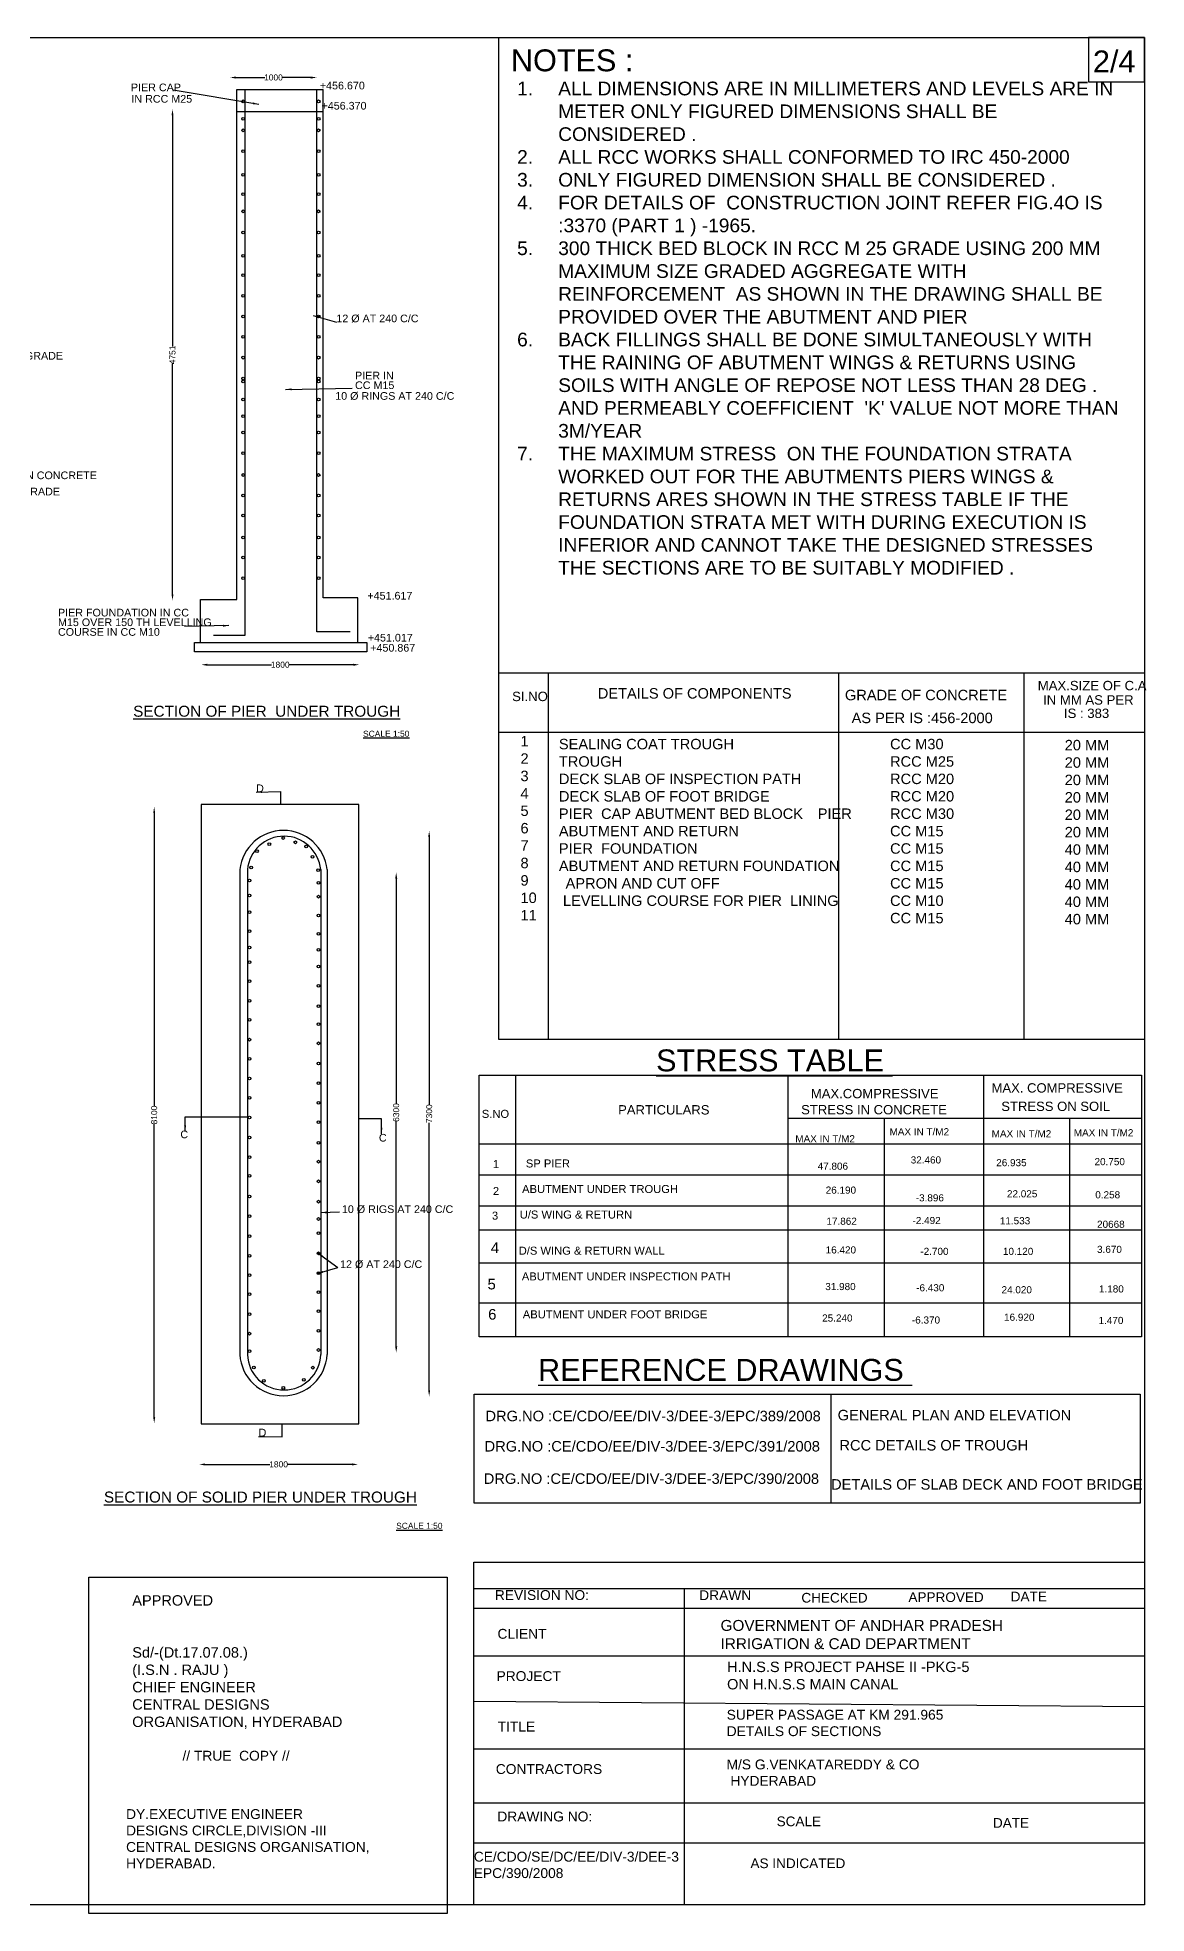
# Model space of a CAD drawing. Header units: millimetres. Extents: x 2521397 to 2545229, y 44350143 to 44367273.
# Drawn here: x 2535111 to 2545229, y 44350143 to 44367273 of the extents above; entities that cross this region are included whole.
import ezdxf

# ---------------------------------------------------------------- set-up
doc = ezdxf.new("R2010")
doc.units = ezdxf.units.MM
doc.header["$MEASUREMENT"] = 0
for name, color, linetype in [('DIMENSION', 7, 'Continuous'), ('DIMENSIONS', 7, 'Continuous'), ('TEXT', 7, 'Continuous')]:
    doc.layers.add(name, color=color, linetype=linetype)
doc.styles.get("Standard").update_dxf_attribs({"font": 'arial.ttf', "height": 55})
doc.dimstyles.get("Standard").update_dxf_attribs({"dimtxt": 55, "dimasz": 55, "dimexe": 0.18, "dimexo": 0.0625, "dimgap": 0.09, "dimtad": 0, "dimdec": 0, "dimzin": 0, "dimdsep": 46, "dimtxsty": 'Standard', "dimcen": 0.09, "dimse1": 1, "dimse2": 1, "dimadec": 0, "dimazin": 0, "dimtfac": 1, "dimtdec": 0, "dimtofl": 0, "dimtmove": 0, "dimatfit": 3, "dimfxl": 1, "dimtolj": 1, "dimtzin": 0, "dimarcsym": 0})

# ---------------------------------------------------------------- blocks, each defined once
blk = doc.blocks.new('*D77')
at = {"layer": 'Defpoints', "color": 0, "transparency": 16777216}
for p in [(2536604, 44361519), (2538046, 44361546), (2538046, 44361542)]:
    blk.add_point(p, dxfattribs=at)
at = {"layer": 'TEXT', "color": 0, "lineweight": -2, "transparency": 16777216}
for p, q in [((2536659, 44361546), (2537246, 44361546)), ((2537992, 44361546), (2537405, 44361546))]:
    blk.add_line(p, q, dxfattribs=at)
at = {"layer": 'TEXT', "color": 0, "transparency": 16777216}
for points in [[(2536659, 44361555), (2536659, 44361536), (2536604, 44361546)], [(2537992, 44361555), (2537992, 44361536), (2538046, 44361546)]]:
    blk.add_solid(points, dxfattribs=at)
at = {"layer": 'TEXT', "color": 0, "transparency": 16777216, "insert": (2537325, 44361546), "char_height": 55, "attachment_point": 5}
blk.add_mtext('\\A1;1800', dxfattribs=at)
blk = doc.blocks.new('*D78')
at = {"layer": 'Defpoints', "color": 0, "transparency": 16777216}
for p in [(2536342, 44366616), (2536346, 44366616), (2536398, 44362134)]:
    blk.add_point(p, dxfattribs=at)
at = {"layer": 'TEXT', "color": 0, "lineweight": -2, "transparency": 16777216}
for p, q in [((2536342, 44366562), (2536342, 44364453)), ((2536342, 44362189), (2536342, 44364297))]:
    blk.add_line(p, q, dxfattribs=at)
at = {"layer": 'TEXT', "color": 0, "transparency": 16777216}
for points in [[(2536333, 44366562), (2536351, 44366562), (2536342, 44366616)], [(2536333, 44362189), (2536351, 44362189), (2536342, 44362134)]]:
    blk.add_solid(points, dxfattribs=at)
at = {"layer": 'TEXT', "color": 0, "transparency": 16777216, "insert": (2536342, 44364375), "char_height": 55, "attachment_point": 5, "rotation": 90}
blk.add_mtext('\\A1;4751', dxfattribs=at)
blk = doc.blocks.new('*D79')
at = {"layer": 'Defpoints', "color": 0, "transparency": 16777216}
for p in [(2536868, 44366903), (2537659, 44366908), (2537659, 44366908)]:
    blk.add_point(p, dxfattribs=at)
at = {"layer": 'TEXT', "color": 0, "lineweight": -2, "transparency": 16777216}
for p, q in [((2536922, 44366908), (2537184, 44366908)), ((2537604, 44366908), (2537343, 44366908))]:
    blk.add_line(p, q, dxfattribs=at)
at = {"layer": 'TEXT', "color": 0, "transparency": 16777216}
for points in [[(2536922, 44366917), (2536922, 44366898), (2536868, 44366908)], [(2537604, 44366917), (2537604, 44366898), (2537659, 44366908)]]:
    blk.add_solid(points, dxfattribs=at)
at = {"layer": 'TEXT', "color": 0, "transparency": 16777216, "insert": (2537263, 44366908), "char_height": 55, "attachment_point": 5}
blk.add_mtext('\\A1;1000', dxfattribs=at)
blk = doc.blocks.new('*D80')
at = {"layer": 'Defpoints', "color": 0, "transparency": 16777216}
for p in [(2536172, 44360248), (2536175, 44354620), (2536185, 44354620)]:
    blk.add_point(p, dxfattribs=at)
at = {"layer": 'TEXT', "color": 0, "lineweight": -2, "transparency": 16777216}
for p, q in [((2536175, 44360192), (2536175, 44357516)), ((2536175, 44354676), (2536175, 44357352))]:
    blk.add_line(p, q, dxfattribs=at)
at = {"layer": 'TEXT', "color": 0, "transparency": 16777216}
for points in [[(2536166, 44360192), (2536184, 44360192), (2536175, 44360248)], [(2536166, 44354676), (2536184, 44354676), (2536175, 44354620)]]:
    blk.add_solid(points, dxfattribs=at)
at = {"layer": 'TEXT', "color": 0, "transparency": 16777216, "insert": (2536175, 44357434), "char_height": 55, "attachment_point": 5, "rotation": 90}
blk.add_mtext('\\A1;8100', dxfattribs=at)
blk = doc.blocks.new('*D81')
at = {"layer": 'Defpoints', "color": 0, "transparency": 16777216}
for p in [(2536585, 44354264), (2538034, 44354244), (2538034, 44354244)]:
    blk.add_point(p, dxfattribs=at)
at = {"layer": 'TEXT', "color": 0, "lineweight": -2, "transparency": 16777216}
for p, q in [((2536640, 44354244), (2537230, 44354244)), ((2537980, 44354244), (2537389, 44354244))]:
    blk.add_line(p, q, dxfattribs=at)
at = {"layer": 'TEXT', "color": 0, "transparency": 16777216}
for points in [[(2536640, 44354253), (2536640, 44354234), (2536585, 44354244)], [(2537980, 44354253), (2537980, 44354234), (2538034, 44354244)]]:
    blk.add_solid(points, dxfattribs=at)
at = {"layer": 'TEXT', "color": 0, "transparency": 16777216, "insert": (2537310, 44354244), "char_height": 55, "attachment_point": 5}
blk.add_mtext('\\A1;1800', dxfattribs=at)
blk = doc.blocks.new('*D82')
at = {"layer": 'Defpoints', "color": 0, "transparency": 16777216}
for p in [(2538383, 44359648), (2538383, 44359648), (2538383, 44355266)]:
    blk.add_point(p, dxfattribs=at)
at = {"layer": 'TEXT', "color": 0, "lineweight": -2, "transparency": 16777216}
for p, q in [((2538383, 44359593), (2538383, 44357539)), ((2538383, 44355321), (2538383, 44357375))]:
    blk.add_line(p, q, dxfattribs=at)
at = {"layer": 'TEXT', "color": 0, "transparency": 16777216}
for points in [[(2538374, 44359593), (2538393, 44359593), (2538383, 44359648)], [(2538374, 44355321), (2538393, 44355321), (2538383, 44355266)]]:
    blk.add_solid(points, dxfattribs=at)
at = {"layer": 'TEXT', "color": 0, "transparency": 16777216, "insert": (2538383, 44357457), "char_height": 55, "attachment_point": 5, "rotation": 90}
blk.add_mtext('\\A1;6300', dxfattribs=at)
blk = doc.blocks.new('*D83')
at = {"layer": 'Defpoints', "color": 0, "transparency": 16777216}
for p in [(2538665, 44360028), (2538655, 44354864), (2538684, 44354864)]:
    blk.add_point(p, dxfattribs=at)
at = {"layer": 'TEXT', "color": 0, "lineweight": -2, "transparency": 16777216}
for p, q in [((2538684, 44359973), (2538684, 44357528)), ((2538684, 44354919), (2538684, 44357364))]:
    blk.add_line(p, q, dxfattribs=at)
at = {"layer": 'TEXT', "color": 0, "transparency": 16777216}
for points in [[(2538675, 44359973), (2538693, 44359973), (2538684, 44360028)], [(2538675, 44354919), (2538693, 44354919), (2538684, 44354864)]]:
    blk.add_solid(points, dxfattribs=at)
at = {"layer": 'TEXT', "color": 0, "transparency": 16777216, "insert": (2538684, 44357446), "char_height": 55, "attachment_point": 5, "rotation": 90}
blk.add_mtext('\\A1;7300', dxfattribs=at)

msp = doc.modelspace()

# ---------------------------------------------------------------- linework, layer by layer
at = {"layer": 'DIMENSION'}
msp.add_lwpolyline([(2539319.7, 44361471), (2539319.7, 44367273)], dxfattribs=at)
at = {"layer": 'DIMENSION', "color": 0}
for points in [[(2545209.7, 44367273), (2544699, 44367273), (2544699, 44366867), (2545209.7, 44366867)], [(2539095, 44354886.5), (2545171.5, 44354886.5), (2545171.5, 44353891.5), (2539095, 44353891.5)]]:
    msp.add_lwpolyline(points, close=True, dxfattribs=at)
at = {"layer": 'DIMENSION'}
msp.add_lwpolyline([(2539319.7, 44361471), (2545209.7, 44361471), (2545209.7, 44358124.5), (2539319.7, 44358124.5)], close=True, dxfattribs=at)
at = {"layer": 'DIMENSION', "color": 0}
for points in [[(2542350, 44354886.5), (2542350, 44353891.5)], [(2539091, 44350789.5), (2545209.7, 44350789.5)]]:
    msp.add_lwpolyline(points, dxfattribs=at)
at = {"layer": 'DIMENSIONS', "color": 0}
for points in [[(2539769.3, 44361463.1), (2539769.3, 44358124.5)], [(2542419.8, 44361471), (2542419.8, 44358124.5)], [(2544111.7, 44358124.5), (2544111.7, 44361471)], [(2539319.7, 44360931.5), (2545212.6, 44360931.5)], [(2539471.1, 44357798.5), (2539471.1, 44355409.8)], [(2541956.6, 44357798.5), (2541956.6, 44355409.8)], [(2543742.5, 44357798.5), (2543742.5, 44355505.4), (2543742.5, 44355409.8)], [(2541956.6, 44357404.3), (2545183.8, 44357404.3)], [(2542836.9, 44357404.3), (2542836.9, 44355409.8)], [(2544526.8, 44357404.3), (2544526.8, 44355409.8)], [(2539141, 44357171.4), (2545183.8, 44357171.4)], [(2539141, 44356889.3), (2545183.8, 44356889.3)], [(2539141, 44356604.2), (2545183.8, 44356604.2)], [(2539141, 44356385.5), (2545183.8, 44356385.5)], [(2539141, 44356085.5), (2545183.8, 44356085.5)], [(2545183.8, 44355717.2), (2539141, 44355717.2)]]:
    msp.add_lwpolyline(points, dxfattribs=at)
msp.add_lwpolyline([(2539141, 44357798.5), (2545183.8, 44357798.5), (2545183.8, 44355409.8), (2539141, 44355409.8)], close=True, dxfattribs=at)
at = {"layer": 'TEXT', "color": 0}
for points in [[(2545209.7, 44350223.4), (2521397, 44350223.4), (2521397, 44367273), (2545209.7, 44367273)], [(2536542.5, 44361747.5), (2538116, 44361747.5), (2538116, 44361665), (2536542.5, 44361665)], [(2536604, 44354614), (2538041, 44354614), (2538041, 44360271), (2536604, 44360271)], [(2539091, 44353351.5), (2545209.7, 44353351.5), (2545209.7, 44350223.4), (2539091, 44350223.4)], [(2535578, 44353213), (2538848.8, 44353213), (2538848.8, 44350143.4), (2535578, 44350143.4)]]:
    msp.add_lwpolyline(points, close=True, dxfattribs=at)
for points in [[(2536597, 44361747.5), (2536597, 44362141.5), (2536929, 44362141.5), (2536929, 44366799)], [(2536715, 44361816.5), (2537005, 44361816.5), (2537005, 44366799)], [(2536929, 44366799), (2537716, 44366799)], [(2537963, 44361846), (2537660, 44361846), (2537660, 44366799)], [(2538032, 44361747.5), (2538032, 44362157), (2537716, 44362157), (2537716, 44366799)], [(2536929, 44366596), (2537716, 44366596)], [(2536956, 44359675.5), (2536956, 44355247)], [(2537026, 44359675.5), (2537026, 44355247)], [(2537694, 44359675.5), (2537694, 44355247)], [(2537753.5, 44359675.5), (2537753.5, 44355247)], [(2539091, 44353110.5), (2545209.7, 44353110.5)], [(2541011, 44353106.2), (2541011, 44350223.4)], [(2539091, 44352929.8), (2545209.7, 44352929.8)], [(2539091, 44352495.1), (2545209.7, 44352495.1)], [(2539091, 44352081.9), (2545209.7, 44352033.6)], [(2545209.7, 44351643.7), (2539091, 44351643.7)], [(2539091, 44351152.9), (2545209.7, 44351152.9)]]:
    msp.add_lwpolyline(points, dxfattribs=at)
for centre in [(2536988, 44366690), (2537675.5, 44366690), (2536988, 44366531), (2537675.5, 44366531), (2536988, 44366425.5), (2537675.5, 44366425.5), (2536988, 44366236), (2537675.5, 44366236), (2536988, 44366018.5), (2537675.5, 44366018.5), (2536988, 44365843), (2537675.5, 44365843), (2536988, 44365686), (2537675.5, 44365686), (2536988, 44365492.5), (2537675.5, 44365492.5), (2536988, 44365280), (2537675.5, 44365280), (2536988, 44365103.5), (2537675.5, 44365103.5), (2536988, 44364914), (2537675.5, 44364914), (2536988, 44364725), (2537675.5, 44364725), (2536988, 44364540), (2537675.5, 44364540), (2536988, 44364350), (2537675.5, 44364350), (2536988, 44364160), (2536988, 44364132), (2537675.5, 44364160), (2537675.5, 44364132), (2536988, 44363967.5), (2537675.5, 44363967.5), (2536988, 44363816), (2537675.5, 44363816), (2536988, 44363667), (2537675.5, 44363667), (2536988, 44363477.5), (2537675.5, 44363477.5), (2536988, 44363278.5), (2537675.5, 44363278.5), (2536988, 44363091), (2537675.5, 44363091), (2536988, 44362908), (2537675.5, 44362908), (2536988, 44362707.5), (2537675.5, 44362707.5), (2536988, 44362524.5), (2537675.5, 44362524.5), (2536988, 44362337), (2537675.5, 44362337), (2537352.5, 44359963.5), (2537463, 44359924), (2537113, 44359843.5), (2537225.5, 44359907), (2537562.5, 44359886), (2537619.5, 44359791.5), (2537059, 44359695), (2537670.5, 44359669.5), (2537044.5, 44359576.5), (2537044.5, 44359439), (2537673.5, 44359555.5), (2537673.5, 44359428), (2537044.5, 44359287), (2537673.5, 44359256.5), (2537044.5, 44359112.5), (2537673.5, 44359089), (2537044.5, 44358965), (2537673.5, 44358942), (2537044.5, 44358830.5), (2537673.5, 44358790), (2537044.5, 44358655.5), (2537673.5, 44358613.5), (2537044.5, 44358476.5), (2537673.5, 44358428), (2537044.5, 44358303), (2537673.5, 44358264), (2537044.5, 44358122.5), (2537673.5, 44358089), (2537044.5, 44357948), (2537673.5, 44357903.5), (2537044.5, 44357768.5), (2537673.5, 44357725), (2537044.5, 44357591.5), (2537673.5, 44357545), (2537044.5, 44357412.5), (2537673.5, 44357369.5), (2537044.5, 44357230), (2537673.5, 44357181), (2537044.5, 44357049.5), (2537044.5, 44356878), (2537673.5, 44357008.5), (2537044.5, 44356690), (2537673.5, 44356828.5), (2537044.5, 44356511.5), (2537673.5, 44356643), (2537044.5, 44356327), (2537673.5, 44356485), (2537673.5, 44356356), (2537673.5, 44356171.5), (2537044.5, 44356148.5), (2537673.5, 44355990.5), (2537044.5, 44355972), (2537673.5, 44355816), (2537044.5, 44355798), (2537673.5, 44355642), (2537044.5, 44355616.5), (2537044.5, 44355437.5), (2537673.5, 44355464), (2537044.5, 44355278), (2537084.5, 44355128), (2537623.5, 44355127), (2537673.5, 44355288.5), (2537176, 44355007.5), (2537539.5, 44355017), (2537353.5, 44354942.5)]:
    msp.add_circle(centre, 12.5, dxfattribs=at)
for centre, radius, start, end in [((2537354.8, 44359631.6), 401.2, 6.27638, 173.72362), ((2537360, 44359644.7), 335.4, 5.27133, 174.72867), ((2537354.8, 44355270.1), 399.4, 183.31769, 356.68231), ((2537360, 44355257.6), 334.2, 181.81022, 358.18978)]:
    msp.add_arc(centre, radius, start, end, dxfattribs=at)

# ---------------------------------------------------------------- texts
at = {"layer": 'DIMENSION', "insert": (2535918.5, 44351096), "char_height": 90, "width": 5164.56, "attachment_point": 1}
msp.add_mtext('DY.EXECUTIVE ENGINEER  \\PDESIGNS CIRCLE,DIVISION -III \\PCENTRAL DESIGNS ORGANISATION, \\PHYDERABAD.', dxfattribs=at)
at = {"layer": 'DIMENSIONS', "color": 0}
for s, height, p in [('2/4', 200, (2544740.4, 44366954.6)), ('SI.NO', 85.8, (2539440.9, 44361213.6)), ('MAX IN T/M2', 64.857, (2542025.2, 44357185.3)), ('MAX IN T/M2', 64.857, (2542884.8, 44357249.1)), ('MAX IN T/M2', 64.857, (2543816.7, 44357230.7)), ('MAX IN T/M2', 64.857, (2544566, 44357239.9)), ('32.460', 64.86, (2543077.9, 44356991.7)), ('26.935', 64.86, (2543858.3, 44356966.9)), ('20.750', 64.86, (2544755.2, 44356976)), ('47.806', 64.86, (2542228.8, 44356934.8)), ('26.190', 64.86, (2542302.2, 44356716.2)), ('-3.896', 64.86, (2543124, 44356645.7)), ('22.025', 64.86, (2543956.2, 44356682.7)), ('0.258', 64.86, (2544762.1, 44356673.6)), ('17.862', 64.86, (2542309, 44356432)), ('-2.492', 64.86, (2543094.4, 44356438.8)), ('11.533', 64.86, (2543891.2, 44356436.5)), ('20668', 64.86, (2544778.2, 44356404.1)), ('16.420', 64.86, (2542301.9, 44356169.9)), ('-2.700', 64.86, (2543166, 44356156.9)), ('10.120', 64.86, (2543919.3, 44356156.9)), ('3.670', 64.86, (2544778.2, 44356175.1)), ('31.980', 64.86, (2542298.3, 44355835.5)), ('-6.430', 64.86, (2543128, 44355824.5)), ('24.020', 64.86, (2543906.8, 44355806.4)), ('1.180', 64.86, (2544795.6, 44355813.7)), ('25.240', 64.86, (2542270, 44355548.3)), ('-6.370', 64.86, (2543088.8, 44355530.1)), ('16.920', 64.86, (2543929.5, 44355555.6)), ('1.470', 64.86, (2544792, 44355526.5))]:
    msp.add_text(s, height=height, dxfattribs=at).set_placement(p)
at = {"layer": 'TEXT', "color": 0}
for s, height, p in [('NOTES :', 200, (2539430, 44366964.5)), ('PIER CAP', 70, (2535962.9, 44366782.5)), ('+456.670', 70, (2537686.4, 44366799.4)), ('IN RCC M25', 70, (2535967.1, 44366678.1)), ('+456.370', 70, (2537701.8, 44366615.1)), ('12 Ø AT 240 C/C', 70, (2537837.3, 44364672.9)), ('CC M 15 GRADE', 70, (2534582.8, 44364331.6)), ('PIER IN ', 70, (2538007.7, 44364151.5)), ('CC M15', 70, (2538007.7, 44364063.1)), ('10 Ø RINGS AT 240 C/C', 70, (2537826.9, 44363965.1)), ('FOUNDATION CONCRETE', 70, (2534429.8, 44363240.4)), ('IN CC M.15 GRADE', 70, (2534429.8, 44363092.1)), ('+451.617', 70, (2538120.3, 44362141)), ('PIER FOUNDATION IN CC ', 70, (2535297.3, 44361986.9)), ('COURSE IN CC M10', 70, (2535297.3, 44361810.2)), ('M15 OVER 150 TH LEVELLING ', 70, (2535297.3, 44361898.6)), ('+451.017', 70, (2538124, 44361757.8)), ('+450.867', 70, (2538146.4, 44361665.6)), ('DETAILS OF COMPONENTS', 95.328, (2540222.7, 44361236.8)), ('GRADE OF CONCRETE ', 95.328, (2542477.8, 44361221.7)), ('MAX.SIZE OF C.A ', 85.796, (2544237, 44361312.5)), ('%%USECTION OF PIER  UNDER TROUGH', 100, (2535983, 44361071.2)), ('IN MM AS PER ', 85.796, (2544285.8, 44361181.7)), ('IS : 383', 85.8, (2544476, 44361059.4)), ('AS PER IS :456-2000', 95.328, (2542538.5, 44361012.6)), ('%%USCALE 1:50', 55, (2538080.7, 44360887.9)), ('D', 70, (2537104.9, 44360382.5)), ('%%USTRESS TABLE ', 200, (2540754.4, 44357832.9)), ('MAX. COMPRESSIVE ', 85.235, (2543815.4, 44357639.2)), ('MAX.COMPRESSIVE ', 85.235, (2542167, 44357587.2)), ('STRESS ON SOIL ', 85.235, (2543904.3, 44357470.9)), ('S.NO ', 73.06, (2539164.1, 44357408.4)), ('PARTICULARS ', 85.235, (2540408.2, 44357439)), ('STRESS IN CONCRETE  ', 85.235, (2542078.1, 44357440.3)), ('C', 70, (2536413.7, 44357222.2)), ('C', 70, (2538225.4, 44357191.7)), ('1', 73.1, (2539265.3, 44356949.9)), ('SP PIER ', 73.06, (2539566.3, 44356955.4)), ('2', 73.1, (2539265.3, 44356703.6)), ('ABUTMENT UNDER TROUGH ', 73.058, (2539531.8, 44356722.1)), ('10 Ø RIGS AT 240 C/C', 70, (2537887.9, 44356539.5)), ('3', 73.1, (2539256.6, 44356479)), ('U/S WING & RETURN ', 73.058, (2539510.1, 44356488.8)), ('4', 97.3, (2539246, 44356173)), ('D/S WING & RETURN WALL ', 73.058, (2539501, 44356158.8)), ('12 Ø AT 240 C/C', 70, (2537871.1, 44356037.2)), (' ABUTMENT UNDER INSPECTION PATH ', 73.058, (2539501, 44355924.1)), ('5', 97.3, (2539216.5, 44355841.6)), ('6', 97.3, (2539222.4, 44355565.6)), (' ABUTMENT UNDER FOOT BRIDGE ', 73.058, (2539509.9, 44355577.6)), ('%%UREFERENCE DRAWINGS ', 200, (2539677.3, 44355006.9)), ('DRG.NO :CE/CDO/EE/DIV-3/DEE-3/EPC/389/2008', 95.669, (2539197.5, 44354638)), ('GENERAL PLAN AND ELEVATION ', 95.669, (2542411.2, 44354646.3)), ('D', 70, (2537127.7, 44354499.6)), ('DRG.NO :CE/CDO/EE/DIV-3/DEE-3/EPC/391/2008', 95.669, (2539189.7, 44354361.7)), ('RCC DETAILS OF TROUGH ', 95.669, (2542427.5, 44354371)), ('DRG.NO :CE/CDO/EE/DIV-3/DEE-3/EPC/390/2008', 95.669, (2539181.9, 44354066.2)), ('DETAILS OF SLAB DECK AND FOOT BRIDGE ', 95.669, (2542351, 44354013.5)), ('%%USECTION OF SOLID PIER UNDER TROUGH', 100, (2535716.3, 44353896)), ('%%USCALE 1:50', 55, (2538383.1, 44353655.7)), ('REVISION NO:', 90, (2539283.3, 44353006)), ('DRAWN ', 90, (2541147.9, 44353004.4)), ('DATE ', 88.48, (2543990.4, 44352993.2)), ('CHECKED ', 88.48, (2542080.2, 44352982.1)), ('APPROVED ', 88.48, (2543057.2, 44352987.6)), ('CLIENT', 90, (2539307.5, 44352651.9)), ('PROJECT', 90, (2539298.8, 44352265.9)), ('TITLE ', 90, (2539309.2, 44351804.7)), ('CONTRACTORS ', 90, (2539291.9, 44351417.1)), ('DRAWING NO:', 90, (2539305.9, 44350984)), ('SCALE ', 88.48, (2541854.5, 44350940.2)), ('DATE ', 88.48, (2543828.3, 44350926.4)), ('AS INDICATED ', 88.484, (2541615.8, 44350557.4))]:
    msp.add_text(s, height=height, dxfattribs=at).set_placement(p)
at = {"layer": 'TEXT', "color": 0, "insert": (2539361.5, 44366870), "char_height": 125, "attachment_point": 1}
msp.add_mtext_dynamic_manual_height_columns("\\pi-375,l500,t500,7750;1.^IALL DIMENSIONS ARE IN MILLIMETERS AND LEVELS ARE IN METER ONLY FIGURED DIMENSIONS SHALL BE CONSIDERED .\\P2.^IALL RCC WORKS SHALL CONFORMED TO IRC 450-2000\\P3.^IONLY FIGURED DIMENSION SHALL BE CONSIDERED .\\P4.^IFOR DETAILS OF  CONSTRUCTION JOINT REFER FIG.4O IS :3370 (PART 1 ) -1965.\\P5.^I300 THICK BED BLOCK IN RCC M 25 GRADE USING 200 MM MAXIMUM SIZE GRADED AGGREGATE WITH REINFORCEMENT  AS SHOWN IN THE DRAWING SHALL BE PROVIDED OVER THE ABUTMENT AND PIER \\P6.^IBACK FILLINGS SHALL BE DONE SIMULTANEOUSLY WITH THE RAINING OF ABUTMENT WINGS & RETURNS USING SOILS WITH ANGLE OF REPOSE NOT LESS THAN 28 DEG . AND PERMEABLY COEFFICIENT  'K' VALUE NOT MORE THAN 3M/YEAR \\P7.^ITHE MAXIMUM STRESS  ON THE FOUNDATION STRATA WORKED OUT FOR THE ABUTMENTS PIERS WINGS & RETURNS ARES SHOWN IN THE STRESS TABLE IF THE FOUNDATION STRATA MET WITH DURING EXECUTION IS INFERIOR AND CANNOT TAKE THE DESIGNED STRESSES THE SECTIONS ARE TO BE SUITABLY MODIFIED .", width=5678.391, gutter_width=1500, heights=[5131.4], dxfattribs=at)
at = {"layer": 'TEXT', "color": 0, "attachment_point": 1}
for s, insert, char_height, width in [('1  2 {\\H1.841x; }3 {\\H1.5607x; }4 {\\H1.65x; }5 {\\H1.6167x; }6 {\\H1.6319x; }7 {\\H1.6263x; }8 {\\H1.6287x; }9 {\\H1.6315x; }10 {\\H1.6305x; }11 {\\H1.6308x; }', (2539517.3, 44360895.7), 95.3284, 152.749), ('SEALING COAT TROUGH  \\PTROUGH  {\\H1.8666x; }\\PDECK SLAB OF INSPECTION PATH  {\\H1.5777x; }DECK SLAB OF FOOT BRIDGE  {\\H1.674x; }\\PPIER  CAP ABUTMENT BED BLOCK  {\\H1.6419x; }PIER  {\\H1.6349x; }\\PABUTMENT AND RETURN  {\\H1.6217x; }\\PPIER  FOUNDATION  {\\H1.6438x; }\\PABUTMENT AND RETURN FOUNDATION  {\\H1.652x; }APRON AND CUT OFF {\\H1.6493x; }\\P LEVELLING COURSE FOR PIER  LINING {\\H1.6502x; }', (2539867.7, 44360869), 95.328, 2600.201), ('CC M30 RCC M25 {\\H1.8653x; }RCC M20 {\\H1.5769x; }RCC M20 {\\H1.673x; }RCC M30 {\\H1.641x; }CC M15 {\\H1.6517x; }CC M15 {\\H1.6481x; }CC M15 {\\H1.6493x; }CC M15 {\\H1.6489x; }CC M10 {\\H1.649x; }CC M15{\\H1.649x; }', (2542889.5, 44360869.1), 95.3284, 637.882), ('20 MM 20 MM {\\H1.841x; }20 MM {\\H1.5607x; }20 MM {\\H1.6541x; }20 MM {\\H1.623x; }20 MM {\\H1.6334x; }40 MM {\\H1.6299x; }40 MM {\\H1.631x; }40 MM {\\H1.6307x; }40 MM {\\H1.6308x; }40 MM {\\H1.6307x; }', (2544483.1, 44360859.6), 95.3284, 464.058), ('APPROVED \\P\\P\\PSd/-(Dt.17.07.08.) \\P(I.S.N . RAJU ) \\PCHIEF ENGINEER  \\PCENTRAL DESIGNS ORGANISATION, HYDERABAD ', (2535974.8, 44353049.8), 95, 2334.153), ('GOVERNMENT OF ANDHAR PRADESH  IRRIGATION & CAD DEPARTMENT ', (2541342.7, 44352823.6), 100, 2966.363), ('H.N.S.S PROJECT PAHSE II -PKG-5\\PON H.N.S.S MAIN CANAL', (2541402.3, 44352442.8), 95, 2831.123), ('SUPER PASSAGE AT KM 291.965 DETAILS OF SECTIONS', (2541398.7, 44352002.9), 90, 2327.431), ('\\P// TRUE  COPY // \\P ', (2536433, 44351779), 90, 1440.9), ('M/S G.VENKATAREDDY & CO  HYDERABAD ', (2541397.5, 44351549.2), 90, 1765.204), ('CE/CDO/SE/DC/EE/DIV-3/DEE-3 EPC/390/2008', (2539091, 44350707), 90, 1840.831)]:
    msp.add_mtext(s, dxfattribs=dict(at, insert=insert, char_height=char_height, width=width))

# ---------------------------------------------------------------- dimensions: what is measured, and where the dimension line sits
at = {"layer": 'TEXT', "color": 0}
for base, p1, p2, text, picture, middle in [((2537659, 44366907.5), (2536867.5, 44366903), (2537659, 44366907.5), '1000', '*D79', (2537263.2, 44366907.5)), ((2538046.5, 44361545.5), (2536604, 44361519), (2538046.5, 44361542.5), '1800', '*D77', (2537325.2, 44361545.5)), ((2538034.5, 44354243.5), (2536585, 44354264), (2538034.5, 44354243.5), '1800', '*D81', (2537309.8, 44354243.5))]:
    dim = msp.add_linear_dim(base=base, p1=p1, p2=p2, text=text, dimstyle='Standard', dxfattribs=at)
    dim.commit()
    dim.dimension.update_dxf_attribs({"geometry": picture, "text_midpoint": middle})
for base, p1, p2, text, picture, middle in [((2536342, 44366616.5), (2536397.5, 44362134), (2536346.5, 44366616.5), '4751', '*D78', (2536342, 44364375.2)), ((2536175, 44354620.5), (2536172.5, 44360247.5), (2536185, 44354620.5), '8100', '*D80', (2536175, 44357434)), ((2538684, 44354864), (2538665, 44360028), (2538655, 44354864), '7300', '*D83', (2538684, 44357446)), ((2538383.5, 44359648), (2538383.5, 44355266), (2538383.5, 44359648), '6300', '*D82', (2538383.5, 44357457))]:
    dim = msp.add_linear_dim(base=base, p1=p1, p2=p2, angle=90, text=text, dimstyle='Standard', dxfattribs=at)
    dim.commit()
    dim.dimension.update_dxf_attribs({"geometry": picture, "text_midpoint": middle})

# ---------------------------------------------------------------- leaders
for points in [[(2537130.5, 44366662.5), (2536347.5, 44366793.5)], [(2537627, 44364735.5), (2537837.3, 44364672.9)], [(2537373, 44364059.5), (2537981, 44364072)], [(2536857.5, 44361903), (2536451, 44361895)], [(2537104.9, 44360382.5), (2537327, 44360387.5), (2537327, 44360271)], [(2536458, 44357284), (2536456.5, 44357419), (2537026, 44357419)], [(2538249, 44357263.5), (2538249.5, 44357399.5), (2538041, 44357399.5)], [(2537694, 44356543), (2537865.5, 44356549)], [(2537662.5, 44356177.5), (2537851, 44356042.5)], [(2537661.5, 44355987), (2537851, 44356042.5)], [(2537127.7, 44354499.6), (2537344, 44354496.5), (2537344, 44354614)]]:
    msp.add_leader(points, dimstyle='Standard', override={"dimgap": 0.09, "dimtad": 0}, dxfattribs=at)

doc.saveas('drawing.dxf')
